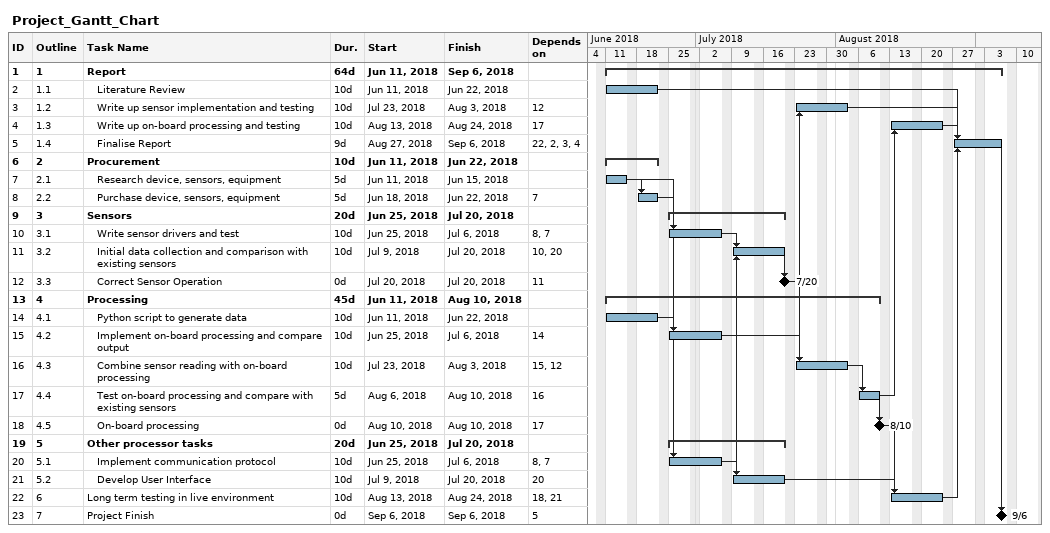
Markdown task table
Project_Gantt_Chart

| ID | WBS | Task | Duration | Start | Finish | Predecessors |
|---|---|---|---|---|---|---|
| 1 | 1 | **Report** | 64d | 2018-06-11 | 2018-09-06 |  |
| 2 | 1.1 | Literature Review | 10d | 2018-06-11 | 2018-06-22 |  |
| 3 | 1.2 | Write up sensor implementation and testing | 10d | 2018-07-23 | 2018-08-03 | 12 |
| 4 | 1.3 | Write up on-board processing and testing | 10d | 2018-08-13 | 2018-08-24 | 17 |
| 5 | 1.4 | Finalise Report | 9d | 2018-08-27 | 2018-09-06 | 22, 2, 3, 4 |
| 6 | 2 | **Procurement** | 10d | 2018-06-11 | 2018-06-22 |  |
| 7 | 2.1 | Research device, sensors, equipment | 5d | 2018-06-11 | 2018-06-15 |  |
| 8 | 2.2 | Purchase device, sensors, equipment | 5d | 2018-06-18 | 2018-06-22 | 7 |
| 9 | 3 | **Sensors** | 20d | 2018-06-25 | 2018-07-20 |  |
| 10 | 3.1 | Write sensor drivers and test | 10d | 2018-06-25 | 2018-07-06 | 8, 7 |
| 11 | 3.2 | Initial data collection and comparison with existing sensors | 10d | 2018-07-09 | 2018-07-20 | 10, 20 |
| 12 | 3.3 | Correct Sensor Operation | 0d | 2018-07-20 | 2018-07-20 | 11 |
| 13 | 4 | **Processing** | 45d | 2018-06-11 | 2018-08-10 |  |
| 14 | 4.1 | Python script to generate data | 10d | 2018-06-11 | 2018-06-22 |  |
| 15 | 4.2 | Implement on-board processing and compare output | 10d | 2018-06-25 | 2018-07-06 | 14 |
| 16 | 4.3 | Combine sensor reading with on-board processing | 10d | 2018-07-23 | 2018-08-03 | 15, 12 |
| 17 | 4.4 | Test on-board processing and compare with existing sensors | 5d | 2018-08-06 | 2018-08-10 | 16 |
| 18 | 4.5 | On-board processing | 0d | 2018-08-10 | 2018-08-10 | 17 |
| 19 | 5 | **Other processor tasks** | 20d | 2018-06-25 | 2018-07-20 |  |
| 20 | 5.1 | Implement communication protocol | 10d | 2018-06-25 | 2018-07-06 | 8, 7 |
| 21 | 5.2 | Develop User Interface | 10d | 2018-07-09 | 2018-07-20 | 20 |
| 22 | 6 | Long term testing in live environment | 10d | 2018-08-13 | 2018-08-24 | 18, 21 |
| 23 | 7 | Project Finish | 0d | 2018-09-06 | 2018-09-06 | 5 |
